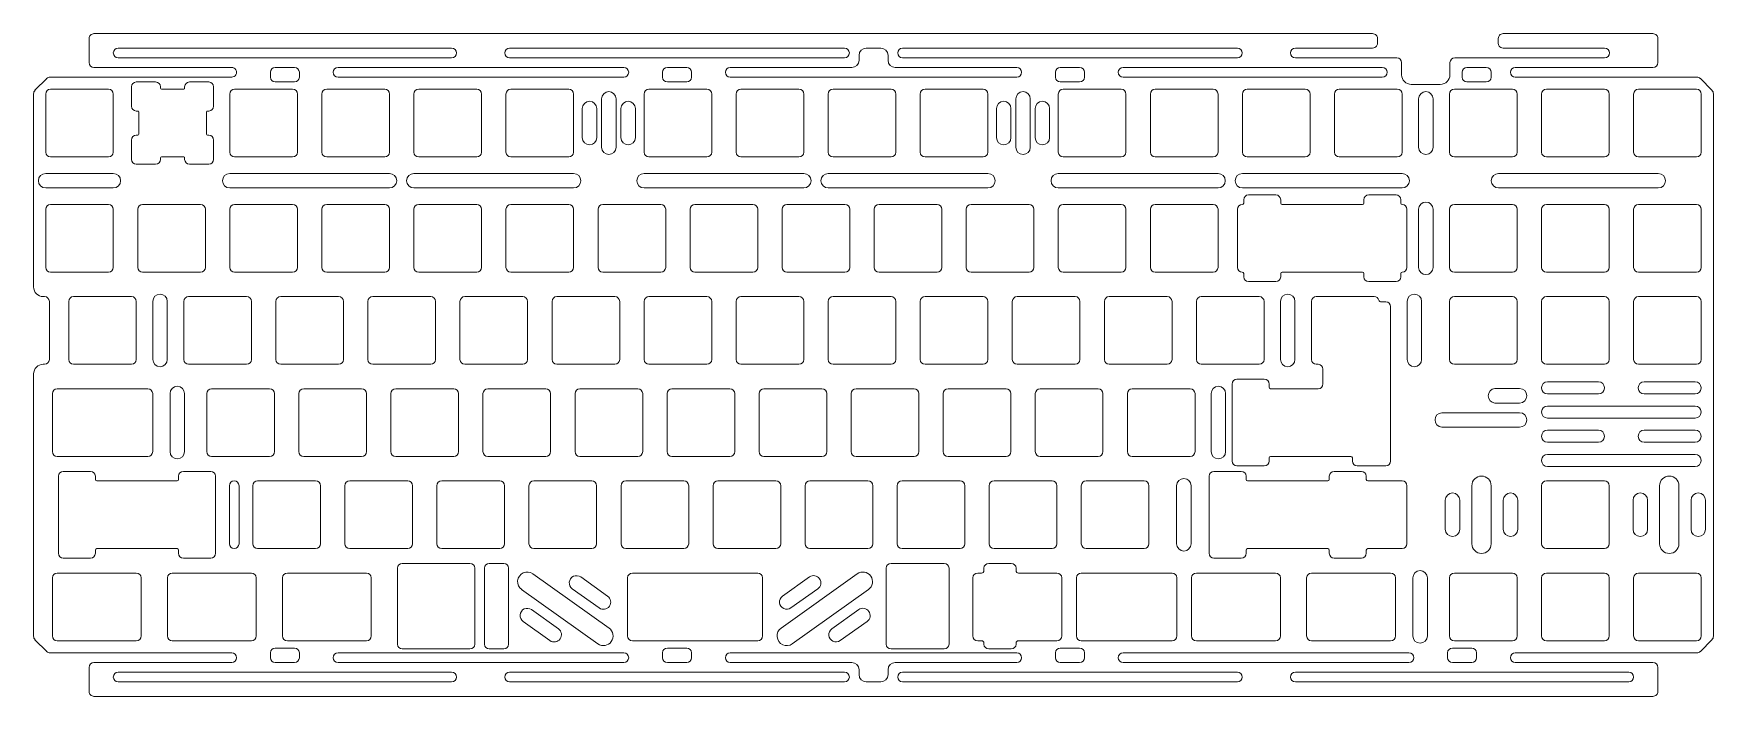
# Model space of a CAD drawing. Header units: millimetres. Extents: x -540 to -193, y -294 to -157.
import ezdxf

# ---------------------------------------------------------------- set-up
doc = ezdxf.new("R2010")
doc.units = ezdxf.units.MM

msp = doc.modelspace()

# ---------------------------------------------------------------- linework, layer by layer
at = {"color": 7, "linetype": 'Continuous', "lineweight": 15}
for p, q in [((-528.69, -158.09), (-528.69, -163.09)), ((-263.09, -157.09), (-527.69, -157.09)), ((-262.09, -158.09), (-262.09, -159.09)), ((-237.09, -159.09), (-237.09, -158.09)), ((-205.08, -157.09), (-236.09, -157.09)), ((-204.08, -158.09), (-204.08, -163.09)), ((-453.69, -160.09), (-522.69, -160.09)), ((-522.69, -162.09), (-453.69, -162.09)), ((-372.38, -160.09), (-441.69, -160.09)), ((-441.69, -162.09), (-372.38, -162.09)), ((-369.38, -161.6), (-369.38, -162.59)), ((-364.88, -160.1), (-367.88, -160.1)), ((-363.38, -162.59), (-363.38, -161.6)), ((-291.08, -160.09), (-360.38, -160.09)), ((-360.38, -162.09), (-291.08, -162.09)), ((-263.09, -160.09), (-279.08, -160.09)), ((-258.09, -162.09), (-279.08, -162.09)), ((-257.09, -163.09), (-257.09, -165.59)), ((-247.09, -165.59), (-247.09, -163.09)), ((-215.08, -162.09), (-246.09, -162.09)), ((-236.09, -160.09), (-215.08, -160.09)), ((-539.9, -168.8), (-537.48, -166.39)), ((-536.78, -166.09), (-499.19, -166.09)), ((-499.19, -164.09), (-527.69, -164.09)), ((-491.19, -165.09), (-491.19, -166.09)), ((-486.19, -164.09), (-490.19, -164.09)), ((-485.19, -166.09), (-485.19, -165.09)), ((-418.04, -164.09), (-477.19, -164.09)), ((-477.19, -166.09), (-418.04, -166.09)), ((-410.04, -165.09), (-410.04, -166.09)), ((-405.04, -164.09), (-409.04, -164.09)), ((-404.04, -166.09), (-404.04, -165.09)), ((-370.88, -164.09), (-396.04, -164.09)), ((-396.04, -166.09), (-336.73, -166.09)), ((-336.73, -164.09), (-361.88, -164.09)), ((-328.73, -165.09), (-328.73, -166.09)), ((-323.73, -164.09), (-327.73, -164.09)), ((-322.73, -166.09), (-322.73, -165.09)), ((-261.09, -164.09), (-314.73, -164.09)), ((-314.73, -166.09), (-261.09, -166.09)), ((-244.58, -165.09), (-244.58, -166.09)), ((-239.58, -164.09), (-243.58, -164.09)), ((-238.58, -166.09), (-238.58, -165.09)), ((-205.08, -164.09), (-233.58, -164.09)), ((-233.58, -166.09), (-195.99, -166.09)), ((-195.28, -166.39), (-192.87, -168.8)), ((-540.19, -169.51), (-540.19, -209.46)), ((-537.69, -169.59), (-537.69, -181.59)), ((-524.69, -168.59), (-536.69, -168.59)), ((-523.69, -181.59), (-523.69, -169.59)), ((-519.93, -168.09), (-519.93, -172.09)), ((-514.93, -167.09), (-518.93, -167.09)), ((-513.93, -168.39), (-513.93, -168.09)), ((-509.13, -168.59), (-513.73, -168.59)), ((-508.93, -168.09), (-508.93, -168.39)), ((-503.93, -167.09), (-507.93, -167.09)), ((-502.93, -172.09), (-502.93, -168.09)), ((-499.59, -169.59), (-499.59, -181.59)), ((-486.59, -168.59), (-498.59, -168.59)), ((-490.19, -167.09), (-486.19, -167.09)), ((-485.59, -181.59), (-485.59, -169.59)), ((-480.54, -169.59), (-480.54, -181.59)), ((-467.54, -168.59), (-479.54, -168.59)), ((-466.54, -181.59), (-466.54, -169.59)), ((-461.49, -169.59), (-461.49, -181.59)), ((-448.49, -168.59), (-460.49, -168.59)), ((-447.49, -181.59), (-447.49, -169.59)), ((-442.44, -169.59), (-442.44, -181.59)), ((-429.44, -168.59), (-441.44, -168.59)), ((-428.44, -181.59), (-428.44, -169.59)), ((-413.86, -169.59), (-413.86, -181.59)), ((-400.86, -168.59), (-412.86, -168.59)), ((-409.04, -167.09), (-405.04, -167.09)), ((-399.86, -181.59), (-399.86, -169.59)), ((-394.81, -169.59), (-394.81, -181.59)), ((-381.81, -168.59), (-393.81, -168.59)), ((-380.81, -181.59), (-380.81, -169.59)), ((-375.76, -169.59), (-375.76, -181.59)), ((-362.76, -168.59), (-374.76, -168.59)), ((-361.76, -181.59), (-361.76, -169.59)), ((-356.71, -169.59), (-356.71, -181.59)), ((-343.71, -168.59), (-355.71, -168.59)), ((-342.71, -181.59), (-342.71, -169.59)), ((-328.14, -169.59), (-328.14, -181.59)), ((-327.73, -167.09), (-323.73, -167.09)), ((-315.14, -168.59), (-327.14, -168.59)), ((-314.14, -181.59), (-314.14, -169.59)), ((-309.09, -169.59), (-309.09, -181.59)), ((-296.09, -168.59), (-308.09, -168.59)), ((-295.09, -181.59), (-295.09, -169.59)), ((-290.04, -169.59), (-290.04, -181.59)), ((-277.04, -168.59), (-289.04, -168.59)), ((-276.04, -181.59), (-276.04, -169.59)), ((-270.99, -169.59), (-270.99, -181.59)), ((-257.99, -168.59), (-269.99, -168.59)), ((-256.99, -181.59), (-256.99, -169.59)), ((-255.09, -167.59), (-249.09, -167.59)), ((-247.18, -169.59), (-247.18, -181.59)), ((-234.18, -168.59), (-246.18, -168.59)), ((-243.58, -167.09), (-239.58, -167.09)), ((-233.18, -181.59), (-233.18, -169.59)), ((-228.13, -169.59), (-228.13, -181.59)), ((-215.13, -168.59), (-227.13, -168.59)), ((-214.13, -181.59), (-214.13, -169.59)), ((-209.08, -169.59), (-209.08, -181.59)), ((-196.08, -168.59), (-208.08, -168.59)), ((-195.08, -181.59), (-195.08, -169.59)), ((-192.58, -169.51), (-192.58, -281.69)), ((-518.93, -173.09), (-518.63, -173.09)), ((-518.43, -173.29), (-518.43, -177.89)), ((-504.43, -177.89), (-504.43, -173.29)), ((-504.23, -173.09), (-503.93, -173.09)), ((-426.65, -172.59), (-426.65, -178.59)), ((-423.65, -178.59), (-423.65, -172.59)), ((-422.65, -170.59), (-422.65, -180.59)), ((-419.65, -180.59), (-419.65, -170.59)), ((-418.65, -172.59), (-418.65, -178.59)), ((-415.65, -178.59), (-415.65, -172.59)), ((-340.93, -172.59), (-340.93, -178.59)), ((-337.93, -178.59), (-337.93, -172.59)), ((-336.93, -170.59), (-336.93, -180.59)), ((-333.93, -180.59), (-333.93, -170.59)), ((-332.93, -172.59), (-332.93, -178.59)), ((-329.93, -178.59), (-329.93, -172.59)), ((-253.58, -170.59), (-253.58, -180.59)), ((-250.58, -180.59), (-250.58, -170.59)), ((-519.93, -179.09), (-519.93, -183.09)), ((-518.63, -178.09), (-518.93, -178.09)), ((-503.93, -178.09), (-504.23, -178.09)), ((-502.93, -183.09), (-502.93, -179.09)), ((-536.69, -182.59), (-524.69, -182.59)), ((-518.93, -184.09), (-514.93, -184.09)), ((-513.93, -183.09), (-513.93, -182.79)), ((-513.73, -182.59), (-509.13, -182.59)), ((-508.93, -182.79), (-508.93, -183.09)), ((-507.93, -184.09), (-503.93, -184.09)), ((-498.59, -182.59), (-486.59, -182.59)), ((-479.54, -182.59), (-467.54, -182.59)), ((-460.49, -182.59), (-448.49, -182.59)), ((-441.44, -182.59), (-429.44, -182.59)), ((-412.86, -182.59), (-400.86, -182.59)), ((-393.81, -182.59), (-381.81, -182.59)), ((-374.76, -182.59), (-362.76, -182.59)), ((-355.71, -182.59), (-343.71, -182.59)), ((-327.14, -182.59), (-315.14, -182.59)), ((-308.09, -182.59), (-296.09, -182.59)), ((-289.04, -182.59), (-277.04, -182.59)), ((-269.99, -182.59), (-257.99, -182.59)), ((-246.18, -182.59), (-234.18, -182.59)), ((-227.13, -182.59), (-215.13, -182.59)), ((-208.08, -182.59), (-196.08, -182.59)), ((-523.69, -186), (-537.69, -186)), ((-466.54, -186), (-499.59, -186)), ((-428.44, -186), (-461.49, -186)), ((-380.81, -186), (-413.86, -186)), ((-342.71, -186), (-375.76, -186)), ((-295.09, -186), (-328.14, -186)), ((-256.99, -186), (-290.04, -186)), ((-203.99, -186), (-237.04, -186)), ((-537.69, -189), (-523.69, -189)), ((-499.59, -189), (-466.54, -189)), ((-461.49, -189), (-428.44, -189)), ((-413.86, -189), (-380.81, -189)), ((-375.76, -189), (-342.71, -189)), ((-328.14, -189), (-295.09, -189)), ((-290.04, -189), (-256.99, -189)), ((-283.12, -190.44), (-288.78, -190.44)), ((-258.25, -190.44), (-263.9, -190.44)), ((-237.04, -189), (-203.99, -189)), ((-537.69, -193.41), (-537.69, -205.41)), ((-524.69, -192.41), (-536.69, -192.41)), ((-523.69, -205.41), (-523.69, -193.41)), ((-518.64, -193.41), (-518.64, -205.41)), ((-505.64, -192.41), (-517.64, -192.41)), ((-504.64, -205.41), (-504.64, -193.41)), ((-499.59, -193.41), (-499.59, -205.41)), ((-486.59, -192.41), (-498.59, -192.41)), ((-485.59, -205.41), (-485.59, -193.41)), ((-480.54, -193.41), (-480.54, -205.41)), ((-467.54, -192.41), (-479.54, -192.41)), ((-466.54, -205.41), (-466.54, -193.41)), ((-461.49, -193.41), (-461.49, -205.41)), ((-448.49, -192.41), (-460.49, -192.41)), ((-447.49, -205.41), (-447.49, -193.41)), ((-442.44, -193.41), (-442.44, -205.41)), ((-429.44, -192.41), (-441.44, -192.41)), ((-428.44, -205.41), (-428.44, -193.41)), ((-423.39, -193.41), (-423.39, -205.41)), ((-410.39, -192.41), (-422.39, -192.41)), ((-409.39, -205.41), (-409.39, -193.41)), ((-404.34, -193.41), (-404.34, -205.41)), ((-391.34, -192.41), (-403.34, -192.41)), ((-390.34, -205.41), (-390.34, -193.41)), ((-385.29, -193.41), (-385.29, -205.41)), ((-372.29, -192.41), (-384.29, -192.41)), ((-371.29, -205.41), (-371.29, -193.41)), ((-366.24, -193.41), (-366.24, -205.41)), ((-353.24, -192.41), (-365.24, -192.41)), ((-352.24, -205.41), (-352.24, -193.41)), ((-347.19, -193.41), (-347.19, -205.41)), ((-334.19, -192.41), (-346.19, -192.41)), ((-333.19, -205.41), (-333.19, -193.41)), ((-328.14, -193.41), (-328.14, -205.41)), ((-315.14, -192.41), (-327.14, -192.41)), ((-314.14, -205.41), (-314.14, -193.41)), ((-309.09, -193.41), (-309.09, -205.41)), ((-296.09, -192.41), (-308.09, -192.41)), ((-295.09, -205.41), (-295.09, -193.41)), ((-291.04, -193.41), (-291.04, -205.41)), ((-289.78, -191.44), (-289.78, -192.11)), ((-282.12, -192.11), (-282.12, -191.44)), ((-265.2, -192.41), (-281.82, -192.41)), ((-264.9, -191.44), (-264.9, -192.11)), ((-257.25, -192.11), (-257.25, -191.44)), ((-255.99, -205.41), (-255.99, -193.41)), ((-253.58, -193.41), (-253.58, -205.41)), ((-250.58, -205.41), (-250.58, -193.41)), ((-247.18, -193.41), (-247.18, -205.41)), ((-234.18, -192.41), (-246.18, -192.41)), ((-233.18, -205.41), (-233.18, -193.41)), ((-228.13, -193.41), (-228.13, -205.41)), ((-215.13, -192.41), (-227.13, -192.41)), ((-214.13, -205.41), (-214.13, -193.41)), ((-209.08, -193.41), (-209.08, -205.41)), ((-196.08, -192.41), (-208.08, -192.41)), ((-195.08, -205.41), (-195.08, -193.41)), ((-536.69, -206.41), (-524.69, -206.41)), ((-517.64, -206.41), (-505.64, -206.41)), ((-498.59, -206.41), (-486.59, -206.41)), ((-479.54, -206.41), (-467.54, -206.41)), ((-460.49, -206.41), (-448.49, -206.41)), ((-441.44, -206.41), (-429.44, -206.41)), ((-422.39, -206.41), (-410.39, -206.41)), ((-403.34, -206.41), (-391.34, -206.41)), ((-384.29, -206.41), (-372.29, -206.41)), ((-365.24, -206.41), (-353.24, -206.41)), ((-346.19, -206.41), (-334.19, -206.41)), ((-327.14, -206.41), (-315.14, -206.41)), ((-308.09, -206.41), (-296.09, -206.41)), ((-289.78, -206.71), (-289.78, -207.37)), ((-288.78, -208.37), (-283.12, -208.37)), ((-282.12, -207.37), (-282.12, -206.71)), ((-281.82, -206.41), (-265.2, -206.41)), ((-264.9, -206.71), (-264.9, -207.37)), ((-263.9, -208.37), (-258.25, -208.37)), ((-257.25, -207.37), (-257.25, -206.71)), ((-246.18, -206.41), (-234.18, -206.41)), ((-227.13, -206.41), (-215.13, -206.41)), ((-208.08, -206.41), (-196.08, -206.41)), ((-537.93, -211.46), (-538.19, -211.46)), ((-519.93, -211.46), (-531.93, -211.46)), ((-496.11, -211.46), (-508.11, -211.46)), ((-477.06, -211.46), (-489.06, -211.46)), ((-458.01, -211.46), (-470.01, -211.46)), ((-438.96, -211.46), (-450.96, -211.46)), ((-419.91, -211.46), (-431.91, -211.46)), ((-400.86, -211.46), (-412.86, -211.46)), ((-381.81, -211.46), (-393.81, -211.46)), ((-362.76, -211.46), (-374.76, -211.46)), ((-343.71, -211.46), (-355.71, -211.46)), ((-324.66, -211.46), (-336.66, -211.46)), ((-305.61, -211.46), (-317.61, -211.46)), ((-286.56, -211.46), (-298.56, -211.46)), ((-262.75, -211.46), (-274.75, -211.46)), ((-234.18, -211.46), (-246.18, -211.46)), ((-215.13, -211.46), (-227.13, -211.46)), ((-196.08, -211.46), (-208.08, -211.46)), ((-536.93, -224.46), (-536.93, -212.46)), ((-532.93, -212.46), (-532.93, -224.46)), ((-518.93, -224.46), (-518.93, -212.46)), ((-515.52, -212.46), (-515.52, -224.46)), ((-512.52, -224.46), (-512.52, -212.46)), ((-509.11, -212.46), (-509.11, -224.46)), ((-495.11, -224.46), (-495.11, -212.46)), ((-490.06, -212.46), (-490.06, -224.46)), ((-476.06, -224.46), (-476.06, -212.46)), ((-471.01, -212.46), (-471.01, -224.46)), ((-457.01, -224.46), (-457.01, -212.46)), ((-451.96, -212.46), (-451.96, -224.46)), ((-437.96, -224.46), (-437.96, -212.46)), ((-432.91, -212.46), (-432.91, -224.46)), ((-418.91, -224.46), (-418.91, -212.46)), ((-413.86, -212.46), (-413.86, -224.46)), ((-399.86, -224.46), (-399.86, -212.46)), ((-394.81, -212.46), (-394.81, -224.46)), ((-380.81, -224.46), (-380.81, -212.46)), ((-375.76, -212.46), (-375.76, -224.46)), ((-361.76, -224.46), (-361.76, -212.46)), ((-356.71, -212.46), (-356.71, -224.46)), ((-342.71, -224.46), (-342.71, -212.46)), ((-337.66, -212.46), (-337.66, -224.46)), ((-323.66, -224.46), (-323.66, -212.46)), ((-318.61, -212.46), (-318.61, -224.46)), ((-304.61, -224.46), (-304.61, -212.46)), ((-299.56, -212.46), (-299.56, -224.46)), ((-285.56, -224.46), (-285.56, -212.46)), ((-282.16, -212.46), (-282.16, -224.46)), ((-279.16, -224.46), (-279.16, -212.46)), ((-275.75, -212.46), (-275.75, -224.46)), ((-260.37, -212.54), (-261.31, -212.54)), ((-259.37, -245.47), (-259.37, -213.54)), ((-255.96, -212.46), (-255.96, -224.46)), ((-252.96, -224.46), (-252.96, -212.46)), ((-247.18, -212.46), (-247.18, -224.46)), ((-233.18, -224.46), (-233.18, -212.46)), ((-228.13, -212.46), (-228.13, -224.46)), ((-214.13, -224.46), (-214.13, -212.46)), ((-209.08, -212.46), (-209.08, -224.46)), ((-195.08, -224.46), (-195.08, -212.46)), ((-538.19, -225.46), (-537.93, -225.46)), ((-531.93, -225.46), (-519.93, -225.46)), ((-508.11, -225.46), (-496.11, -225.46)), ((-489.06, -225.46), (-477.06, -225.46)), ((-470.01, -225.46), (-458.01, -225.46)), ((-450.96, -225.46), (-438.96, -225.46)), ((-431.91, -225.46), (-419.91, -225.46)), ((-412.86, -225.46), (-400.86, -225.46)), ((-393.81, -225.46), (-381.81, -225.46)), ((-374.76, -225.46), (-362.76, -225.46)), ((-355.71, -225.46), (-343.71, -225.46)), ((-336.66, -225.46), (-324.66, -225.46)), ((-317.61, -225.46), (-305.61, -225.46)), ((-298.56, -225.46), (-286.56, -225.46)), ((-274.75, -225.46), (-274.37, -225.46)), ((-246.18, -225.46), (-234.18, -225.46)), ((-227.13, -225.46), (-215.13, -225.46)), ((-208.08, -225.46), (-196.08, -225.46)), ((-540.19, -227.46), (-540.19, -281.69)), ((-285.52, -228.54), (-291.17, -228.54)), ((-273.37, -226.46), (-273.37, -229.51)), ((-216.33, -229.08), (-226.93, -229.08)), ((-196.33, -229.08), (-206.93, -229.08)), ((-536.31, -231.51), (-536.31, -243.51)), ((-516.54, -230.51), (-535.31, -230.51)), ((-515.54, -243.51), (-515.54, -231.51)), ((-511.95, -231.51), (-511.95, -243.51)), ((-508.95, -243.51), (-508.95, -231.51)), ((-504.35, -231.51), (-504.35, -243.51)), ((-491.35, -230.51), (-503.35, -230.51)), ((-490.35, -243.51), (-490.35, -231.51)), ((-485.3, -231.51), (-485.3, -243.51)), ((-472.3, -230.51), (-484.3, -230.51)), ((-471.3, -243.51), (-471.3, -231.51)), ((-466.25, -231.51), (-466.25, -243.51)), ((-453.25, -230.51), (-465.25, -230.51)), ((-452.25, -243.51), (-452.25, -231.51)), ((-447.2, -231.51), (-447.2, -243.51)), ((-434.2, -230.51), (-446.2, -230.51)), ((-433.2, -243.51), (-433.2, -231.51)), ((-428.15, -231.51), (-428.15, -243.51)), ((-415.15, -230.51), (-427.15, -230.51)), ((-414.15, -243.51), (-414.15, -231.51)), ((-409.1, -231.51), (-409.1, -243.51)), ((-396.1, -230.51), (-408.1, -230.51)), ((-395.1, -243.51), (-395.1, -231.51)), ((-390.05, -231.51), (-390.05, -243.51)), ((-377.05, -230.51), (-389.05, -230.51)), ((-376.05, -243.51), (-376.05, -231.51)), ((-371, -231.51), (-371, -243.51)), ((-358, -230.51), (-370, -230.51)), ((-357, -243.51), (-357, -231.51)), ((-351.95, -231.51), (-351.95, -243.51)), ((-338.95, -230.51), (-350.95, -230.51)), ((-337.95, -243.51), (-337.95, -231.51)), ((-332.9, -231.51), (-332.9, -243.51)), ((-319.9, -230.51), (-331.9, -230.51)), ((-318.9, -243.51), (-318.9, -231.51)), ((-313.85, -231.51), (-313.85, -243.51)), ((-300.85, -230.51), (-312.85, -230.51)), ((-299.85, -243.51), (-299.85, -231.51)), ((-296.51, -231.51), (-296.51, -243.51)), ((-293.51, -243.51), (-293.51, -231.51)), ((-292.17, -229.54), (-292.17, -245.47)), ((-284.52, -230.21), (-284.52, -229.54)), ((-274.37, -230.51), (-284.22, -230.51)), ((-232.68, -230.46), (-237.78, -230.46)), ((-228.13, -230.28), (-228.13, -230.38)), ((-226.93, -231.58), (-216.33, -231.58)), ((-215.13, -230.38), (-215.13, -230.28)), ((-208.13, -230.28), (-208.13, -230.38)), ((-206.93, -231.58), (-196.33, -231.58)), ((-195.13, -230.38), (-195.13, -230.28)), ((-232.68, -235.46), (-248.78, -235.46)), ((-237.78, -233.46), (-232.68, -233.46)), ((-228.13, -235.28), (-228.13, -235.38)), ((-196.33, -234.08), (-226.93, -234.08)), ((-195.13, -235.38), (-195.13, -235.28)), ((-248.78, -238.46), (-232.68, -238.46)), ((-226.93, -236.58), (-196.33, -236.58)), ((-216.33, -239.08), (-226.93, -239.08)), ((-196.33, -239.08), (-206.93, -239.08)), ((-228.13, -240.28), (-228.13, -240.38)), ((-226.93, -241.58), (-216.33, -241.58)), ((-215.13, -240.38), (-215.13, -240.28)), ((-208.13, -240.28), (-208.13, -240.38)), ((-206.93, -241.58), (-196.33, -241.58)), ((-195.13, -240.38), (-195.13, -240.28)), ((-535.31, -244.51), (-516.54, -244.51)), ((-503.35, -244.51), (-491.35, -244.51)), ((-484.3, -244.51), (-472.3, -244.51)), ((-465.25, -244.51), (-453.25, -244.51)), ((-446.2, -244.51), (-434.2, -244.51)), ((-427.15, -244.51), (-415.15, -244.51)), ((-408.1, -244.51), (-396.1, -244.51)), ((-389.05, -244.51), (-377.05, -244.51)), ((-370, -244.51), (-358, -244.51)), ((-350.95, -244.51), (-338.95, -244.51)), ((-331.9, -244.51), (-319.9, -244.51)), ((-312.85, -244.51), (-300.85, -244.51)), ((-291.17, -246.47), (-285.51, -246.47)), ((-284.51, -245.47), (-284.51, -244.81)), ((-284.21, -244.51), (-267.59, -244.51)), ((-267.29, -244.81), (-267.29, -245.47)), ((-266.29, -246.47), (-260.37, -246.47)), ((-228.13, -245.28), (-228.13, -245.38)), ((-196.33, -244.08), (-226.93, -244.08)), ((-226.93, -246.58), (-196.33, -246.58)), ((-195.13, -245.38), (-195.13, -245.28)), ((-535.06, -248.59), (-535.06, -264.52)), ((-528.41, -247.59), (-534.06, -247.59)), ((-527.41, -249.26), (-527.41, -248.59)), ((-510.49, -249.56), (-527.11, -249.56)), ((-510.19, -248.59), (-510.19, -249.26)), ((-503.53, -247.59), (-509.19, -247.59)), ((-502.53, -264.52), (-502.53, -248.59)), ((-481.83, -249.56), (-493.83, -249.56)), ((-462.78, -249.56), (-474.78, -249.56)), ((-443.73, -249.56), (-455.73, -249.56)), ((-424.68, -249.56), (-436.68, -249.56)), ((-405.63, -249.56), (-417.63, -249.56)), ((-386.58, -249.56), (-398.58, -249.56)), ((-367.53, -249.56), (-379.53, -249.56)), ((-348.48, -249.56), (-360.48, -249.56)), ((-329.43, -249.56), (-341.43, -249.56)), ((-310.38, -249.56), (-322.38, -249.56)), ((-296.94, -248.59), (-296.94, -264.52)), ((-290.28, -247.59), (-295.94, -247.59)), ((-289.28, -249.26), (-289.28, -248.59)), ((-272.36, -249.56), (-288.98, -249.56)), ((-272.06, -248.59), (-272.06, -249.26)), ((-265.41, -247.59), (-271.06, -247.59)), ((-264.41, -249.26), (-264.41, -248.59)), ((-256.99, -249.56), (-264.11, -249.56)), ((-215.13, -249.56), (-227.13, -249.56)), ((-499.68, -250.56), (-499.68, -262.56)), ((-497.68, -262.56), (-497.68, -250.56)), ((-494.83, -250.56), (-494.83, -262.56)), ((-480.83, -262.56), (-480.83, -250.56)), ((-475.78, -250.56), (-475.78, -262.56)), ((-461.78, -262.56), (-461.78, -250.56)), ((-456.73, -250.56), (-456.73, -262.56)), ((-442.73, -262.56), (-442.73, -250.56)), ((-437.68, -250.56), (-437.68, -262.56)), ((-423.68, -262.56), (-423.68, -250.56)), ((-418.63, -250.56), (-418.63, -262.56)), ((-404.63, -262.56), (-404.63, -250.56)), ((-399.58, -250.56), (-399.58, -262.56)), ((-385.58, -262.56), (-385.58, -250.56)), ((-380.53, -250.56), (-380.53, -262.56)), ((-366.53, -262.56), (-366.53, -250.56)), ((-361.48, -250.56), (-361.48, -262.56)), ((-347.48, -262.56), (-347.48, -250.56)), ((-342.43, -250.56), (-342.43, -262.56)), ((-328.43, -262.56), (-328.43, -250.56)), ((-323.38, -250.56), (-323.38, -262.56)), ((-309.38, -262.56), (-309.38, -250.56)), ((-303.66, -250.56), (-303.66, -262.56)), ((-300.66, -262.56), (-300.66, -250.56)), ((-255.99, -262.56), (-255.99, -250.56)), ((-248.06, -253.56), (-248.06, -259.56)), ((-245.06, -259.56), (-245.06, -253.56)), ((-242.56, -250.56), (-242.56, -262.56)), ((-238.56, -262.56), (-238.56, -250.56)), ((-236.06, -253.56), (-236.06, -259.56)), ((-233.06, -259.56), (-233.06, -253.56)), ((-228.13, -250.56), (-228.13, -262.56)), ((-214.13, -262.56), (-214.13, -250.56)), ((-209.2, -253.56), (-209.2, -259.56)), ((-206.2, -259.56), (-206.2, -253.56)), ((-203.7, -250.56), (-203.7, -262.56)), ((-199.7, -262.56), (-199.7, -250.56)), ((-197.2, -253.56), (-197.2, -259.56)), ((-194.2, -259.56), (-194.2, -253.56)), ((-527.41, -264.52), (-527.41, -263.86)), ((-527.11, -263.56), (-510.49, -263.56)), ((-510.19, -263.86), (-510.19, -264.52)), ((-493.83, -263.56), (-481.83, -263.56)), ((-474.78, -263.56), (-462.78, -263.56)), ((-455.73, -263.56), (-443.73, -263.56)), ((-436.68, -263.56), (-424.68, -263.56)), ((-417.63, -263.56), (-405.63, -263.56)), ((-398.58, -263.56), (-386.58, -263.56)), ((-379.53, -263.56), (-367.53, -263.56)), ((-360.48, -263.56), (-348.48, -263.56)), ((-341.43, -263.56), (-329.43, -263.56)), ((-322.38, -263.56), (-310.38, -263.56)), ((-289.28, -264.52), (-289.28, -263.86)), ((-288.98, -263.56), (-272.36, -263.56)), ((-272.06, -263.86), (-272.06, -264.52)), ((-264.41, -264.52), (-264.41, -263.86)), ((-264.11, -263.56), (-256.99, -263.56)), ((-227.13, -263.56), (-215.13, -263.56)), ((-534.06, -265.52), (-528.41, -265.52)), ((-509.19, -265.52), (-503.53, -265.52)), ((-464.89, -267.61), (-464.89, -283.31)), ((-449.89, -266.61), (-463.89, -266.61)), ((-448.89, -283.31), (-448.89, -267.61)), ((-446.89, -267.61), (-446.89, -283.31)), ((-442.89, -266.61), (-445.89, -266.61)), ((-441.89, -283.31), (-441.89, -267.61)), ((-363.75, -267.61), (-363.75, -283.31)), ((-351.75, -266.61), (-362.75, -266.61)), ((-350.75, -283.31), (-350.75, -267.61)), ((-343.53, -267.61), (-343.53, -268.11)), ((-337.88, -266.61), (-342.53, -266.61)), ((-336.88, -268.11), (-336.88, -267.61)), ((-295.94, -265.52), (-290.28, -265.52)), ((-271.06, -265.52), (-265.41, -265.52)), ((-536.31, -269.61), (-536.31, -281.61)), ((-518.93, -268.61), (-535.31, -268.61)), ((-517.93, -281.61), (-517.93, -269.61)), ((-512.49, -269.61), (-512.49, -281.61)), ((-495.11, -268.61), (-511.49, -268.61)), ((-494.11, -281.61), (-494.11, -269.61)), ((-488.68, -269.61), (-488.68, -281.61)), ((-471.3, -268.61), (-487.68, -268.61)), ((-470.3, -281.61), (-470.3, -269.61)), ((-421.11, -279.98), (-436.87, -268.77)), ((-421.4, -273.38), (-426.97, -269.42)), ((-417.27, -269.61), (-417.27, -281.61)), ((-390.34, -268.61), (-416.27, -268.61)), ((-389.34, -281.61), (-389.34, -269.61)), ((-369.74, -268.77), (-385.5, -279.98)), ((-379.64, -269.42), (-385.21, -273.38)), ((-345.81, -269.61), (-345.81, -281.61)), ((-344.03, -268.61), (-344.81, -268.61)), ((-328.43, -268.61), (-336.38, -268.61)), ((-327.43, -281.61), (-327.43, -269.61)), ((-324.38, -269.61), (-324.38, -281.61)), ((-304.61, -268.61), (-323.38, -268.61)), ((-303.61, -281.61), (-303.61, -269.61)), ((-300.56, -269.61), (-300.56, -281.61)), ((-283.18, -268.61), (-299.56, -268.61)), ((-282.18, -281.61), (-282.18, -269.61)), ((-276.75, -269.61), (-276.75, -281.61)), ((-259.37, -268.61), (-275.75, -268.61)), ((-258.37, -281.61), (-258.37, -269.61)), ((-254.77, -269.61), (-254.77, -281.61)), ((-251.77, -281.61), (-251.77, -269.61)), ((-247.18, -269.61), (-247.18, -281.61)), ((-234.18, -268.61), (-246.18, -268.61)), ((-233.18, -281.61), (-233.18, -269.61)), ((-228.13, -269.61), (-228.13, -281.61)), ((-215.13, -268.61), (-227.13, -268.61)), ((-214.13, -281.61), (-214.13, -269.61)), ((-209.08, -269.61), (-209.08, -281.61)), ((-196.08, -268.61), (-208.08, -268.61)), ((-195.08, -281.61), (-195.08, -269.61)), ((-439.19, -272.03), (-423.43, -283.24)), ((-428.71, -271.87), (-423.14, -275.83)), ((-383.47, -275.83), (-377.9, -271.87)), ((-383.18, -283.24), (-367.42, -272.03)), ((-431.59, -280.14), (-437.16, -276.18)), ((-369.45, -276.18), (-375.02, -280.14)), ((-438.9, -278.63), (-433.33, -282.59)), ((-373.28, -282.59), (-367.71, -278.63)), ((-537.48, -284.81), (-539.9, -282.4)), ((-535.31, -282.61), (-518.93, -282.61)), ((-511.49, -282.61), (-495.11, -282.61)), ((-486.19, -284.11), (-490.19, -284.11)), ((-487.68, -282.61), (-471.3, -282.61)), ((-463.89, -284.31), (-449.89, -284.31)), ((-445.89, -284.31), (-442.89, -284.31)), ((-416.27, -282.61), (-390.34, -282.61)), ((-405.04, -284.11), (-409.04, -284.11)), ((-362.75, -284.31), (-351.75, -284.31)), ((-344.81, -282.61), (-344.03, -282.61)), ((-343.53, -283.11), (-343.53, -283.31)), ((-342.53, -284.31), (-337.88, -284.31)), ((-336.88, -283.31), (-336.88, -283.11)), ((-336.38, -282.61), (-328.43, -282.61)), ((-323.73, -284.11), (-327.73, -284.11)), ((-323.38, -282.61), (-304.61, -282.61)), ((-299.56, -282.61), (-283.18, -282.61)), ((-275.75, -282.61), (-259.37, -282.61)), ((-242.58, -284.11), (-246.58, -284.11)), ((-246.18, -282.61), (-234.18, -282.61)), ((-227.13, -282.61), (-215.13, -282.61)), ((-208.08, -282.61), (-196.08, -282.61)), ((-192.87, -282.4), (-195.28, -284.81)), ((-499.19, -285.11), (-536.78, -285.11)), ((-528.69, -293.11), (-528.69, -288.11)), ((-499.19, -287.11), (-527.69, -287.11)), ((-491.19, -285.11), (-491.19, -286.11)), ((-490.19, -287.11), (-486.19, -287.11)), ((-485.19, -286.11), (-485.19, -285.11)), ((-418.04, -285.11), (-477.19, -285.11)), ((-477.19, -287.11), (-418.04, -287.11)), ((-410.04, -285.11), (-410.04, -286.11)), ((-409.04, -287.11), (-405.04, -287.11)), ((-404.04, -286.11), (-404.04, -285.11)), ((-336.73, -285.11), (-396.04, -285.11)), ((-396.04, -287.11), (-370.88, -287.11)), ((-361.88, -287.11), (-336.73, -287.11)), ((-328.73, -285.11), (-328.73, -286.11)), ((-327.73, -287.11), (-323.73, -287.11)), ((-322.73, -286.11), (-322.73, -285.11)), ((-255.58, -285.11), (-314.73, -285.11)), ((-314.73, -287.11), (-255.58, -287.11)), ((-247.58, -285.11), (-247.58, -286.11)), ((-246.58, -287.11), (-242.58, -287.11)), ((-241.58, -286.11), (-241.58, -285.11)), ((-233.58, -285.11), (-195.99, -285.11)), ((-205.08, -287.11), (-233.58, -287.11)), ((-204.08, -293.11), (-204.08, -288.11)), ((-453.69, -289.11), (-522.69, -289.11)), ((-522.69, -291.11), (-453.69, -291.11)), ((-372.38, -289.11), (-441.69, -289.11)), ((-441.69, -291.11), (-372.38, -291.11)), ((-369.38, -288.61), (-369.38, -289.6)), ((-367.88, -291.1), (-364.88, -291.1)), ((-363.38, -289.6), (-363.38, -288.61)), ((-291.08, -289.11), (-360.38, -289.11)), ((-360.38, -291.11), (-291.08, -291.11)), ((-210.08, -289.11), (-279.08, -289.11)), ((-279.08, -291.11), (-210.08, -291.11)), ((-205.08, -294.11), (-527.69, -294.11))]:
    msp.add_line(p, q, dxfattribs=at)
for centre, radius, start, end in [((-527.69, -158.09), 1, 90, 137.2915), ((-263.09, -158.09), 1, 42.7085, 90), ((-263.09, -159.09), 1, 270, 325.1651), ((-236.09, -159.09), 1, 214.8349, 270), ((-236.09, -158.09), 1, 90, 137.2915), ((-205.08, -158.09), 1, 42.7085, 90), ((-527.69, -163.09), 1, 180, 270), ((-522.69, -161.09), 1, 90, 270), ((-453.69, -161.09), 1, 270, 90), ((-441.69, -161.09), 1, 90, 270), ((-372.38, -161.09), 1, 270, 90), ((-370.88, -162.59), 1.5, 270, 360), ((-367.88, -161.6), 1.5, 90, 180), ((-364.88, -161.6), 1.5, 0, 90), ((-361.88, -162.59), 1.5, 180, 270), ((-360.38, -161.09), 1, 90, 270), ((-291.08, -161.09), 1, 270, 90), ((-279.08, -161.09), 1, 90, 270), ((-258.09, -163.09), 1, 0, 90), ((-246.09, -163.09), 1, 90, 180), ((-215.08, -161.09), 1, 270, 90), ((-205.08, -163.09), 1, 270, 0), ((-536.78, -167.09), 1, 90, 135), ((-499.19, -165.09), 1, 269.9998, 90), ((-490.19, -165.09), 1, 90, 180), ((-490.19, -166.09), 1, 180, 270), ((-486.19, -165.09), 1, 0, 90), ((-486.19, -166.09), 1, 270, 0), ((-477.19, -165.09), 1, 90, 270), ((-418.04, -165.09), 1, 270, 90), ((-409.04, -165.09), 1, 90, 180), ((-409.04, -166.09), 1, 180, 270), ((-405.04, -165.09), 1, 360, 90), ((-405.04, -166.09), 1, 270, 0), ((-396.04, -165.09), 1, 90, 270), ((-336.73, -165.09), 1, 270, 90), ((-327.73, -165.09), 1, 90, 180), ((-327.73, -166.09), 1, 180, 270), ((-323.73, -165.09), 1, 0, 90), ((-323.73, -166.09), 1, 270, 360), ((-314.73, -165.09), 1, 90, 270), ((-261.09, -165.09), 1, 270, 90), ((-255.09, -165.59), 2, 180, 270), ((-249.09, -165.59), 2, 270, 0), ((-243.58, -165.09), 1, 90, 180), ((-243.58, -166.09), 1, 180, 270), ((-239.58, -165.09), 1, 0, 90), ((-239.58, -166.09), 1, 270, 360), ((-233.58, -165.09), 1, 90, 270), ((-195.99, -167.09), 1, 45, 90), ((-539.19, -169.51), 1, 135, 180), ((-536.69, -169.59), 1, 90, 180), ((-524.69, -169.59), 1, 0, 90), ((-518.93, -168.09), 1, 90, 180), ((-514.93, -168.09), 1, 0, 90), ((-513.73, -168.39), 0.2, 180, 270), ((-509.13, -168.39), 0.2, 270, 0), ((-507.93, -168.09), 1, 90, 180), ((-503.93, -168.09), 1, 0, 90), ((-498.59, -169.59), 1, 90, 180), ((-486.59, -169.59), 1, 0, 90), ((-479.54, -169.59), 1, 90, 180), ((-467.54, -169.59), 1, 0, 90), ((-460.49, -169.59), 1, 90, 180), ((-448.49, -169.59), 1, 0, 90), ((-441.44, -169.59), 1, 90, 180), ((-429.44, -169.59), 1, 0, 90), ((-421.15, -170.59), 1.5, 0, 180), ((-412.86, -169.59), 1, 90, 180), ((-400.86, -169.59), 1, 0, 90), ((-393.81, -169.59), 1, 90, 180), ((-381.81, -169.59), 1, 0, 90), ((-374.76, -169.59), 1, 90, 180), ((-362.76, -169.59), 1, 0, 90), ((-355.71, -169.59), 1, 90, 180), ((-343.71, -169.59), 1, 0, 90), ((-335.43, -170.59), 1.5, 0, 180), ((-327.14, -169.59), 1, 90, 180), ((-315.14, -169.59), 1, 0, 90), ((-308.09, -169.59), 1, 90, 180), ((-296.09, -169.59), 1, 0, 90), ((-289.04, -169.59), 1, 90, 180), ((-277.04, -169.59), 1, 0, 90), ((-269.99, -169.59), 1, 90, 180), ((-257.99, -169.59), 1, 0, 90), ((-252.08, -170.59), 1.5, 0, 180), ((-246.18, -169.59), 1, 90, 180), ((-234.18, -169.59), 1, 0, 90), ((-227.13, -169.59), 1, 90, 180), ((-215.13, -169.59), 1, 0, 90), ((-208.08, -169.59), 1, 90, 180), ((-196.08, -169.59), 1, 0, 90), ((-193.58, -169.51), 1, 0, 45), ((-518.93, -172.09), 1, 180, 270), ((-518.63, -173.29), 0.2, 0, 90), ((-504.23, -173.29), 0.2, 90, 180), ((-503.93, -172.09), 1, 270, 360), ((-425.15, -172.59), 1.5, 0, 180), ((-417.15, -172.59), 1.5, 0, 180), ((-339.43, -172.59), 1.5, 0, 180), ((-331.43, -172.59), 1.5, 0, 180), ((-518.93, -179.09), 1, 90, 180), ((-518.63, -177.89), 0.2, 270, 360), ((-504.23, -177.89), 0.2, 180, 270), ((-503.93, -179.09), 1, 0, 90), ((-425.15, -178.59), 1.5, 180, 0), ((-421.15, -180.59), 1.5, 180, 0), ((-417.15, -178.59), 1.5, 180, 0), ((-339.43, -178.59), 1.5, 180, 0), ((-335.43, -180.59), 1.5, 180, 0), ((-331.43, -178.59), 1.5, 180, 0), ((-252.08, -180.59), 1.5, 180, 0), ((-536.69, -181.59), 1, 180, 270), ((-524.69, -181.59), 1, 270, 360), ((-518.93, -183.09), 1, 180, 270), ((-514.93, -183.09), 1, 270, 360), ((-513.73, -182.79), 0.2, 90, 180), ((-509.13, -182.79), 0.2, 360, 90), ((-507.93, -183.09), 1, 180, 270), ((-503.93, -183.09), 1, 270, 360), ((-498.59, -181.59), 1, 180, 270), ((-486.59, -181.59), 1, 270, 360), ((-479.54, -181.59), 1, 180, 270), ((-467.54, -181.59), 1, 270, 360), ((-460.49, -181.59), 1, 180, 270), ((-448.49, -181.59), 1, 270, 360), ((-441.44, -181.59), 1, 180, 270), ((-429.44, -181.59), 1, 270, 360), ((-412.86, -181.59), 1, 180, 270), ((-400.86, -181.59), 1, 270, 360), ((-393.81, -181.59), 1, 180, 270), ((-381.81, -181.59), 1, 270, 360), ((-374.76, -181.59), 1, 180, 270), ((-362.76, -181.59), 1, 270, 360), ((-355.71, -181.59), 1, 180, 270), ((-343.71, -181.59), 1, 270, 0), ((-327.14, -181.59), 1, 180, 270), ((-315.14, -181.59), 1, 270, 360), ((-308.09, -181.59), 1, 180, 270), ((-296.09, -181.59), 1, 270, 360), ((-289.04, -181.59), 1, 180, 270), ((-277.04, -181.59), 1, 270, 360), ((-269.99, -181.59), 1, 180, 270), ((-257.99, -181.59), 1, 270, 360), ((-246.18, -181.59), 1, 180, 270), ((-234.18, -181.59), 1, 270, 360), ((-227.13, -181.59), 1, 180, 270), ((-215.13, -181.59), 1, 270, 360), ((-208.08, -181.59), 1, 180, 270), ((-196.08, -181.59), 1, 270, 0), ((-537.69, -187.5), 1.5, 90, 270), ((-523.69, -187.5), 1.5, 270, 90), ((-499.59, -187.5), 1.5, 90, 270), ((-466.54, -187.5), 1.5, 270, 90), ((-461.49, -187.5), 1.5, 90, 270), ((-428.44, -187.5), 1.5, 270, 90), ((-413.86, -187.5), 1.5, 90, 270), ((-380.81, -187.5), 1.5, 270, 90), ((-375.76, -187.5), 1.5, 90, 270), ((-342.71, -187.5), 1.5, 270, 90), ((-328.14, -187.5), 1.5, 90, 270), ((-295.09, -187.5), 1.5, 270, 90), ((-290.04, -187.5), 1.5, 90, 270), ((-256.99, -187.5), 1.5, 270, 90), ((-237.04, -187.5), 1.5, 90, 270), ((-203.99, -187.5), 1.5, 270, 90), ((-288.78, -191.44), 1, 90, 180), ((-283.12, -191.44), 1, 360, 90), ((-263.9, -191.44), 1, 90, 180), ((-258.25, -191.44), 1, 360, 90), ((-536.69, -193.41), 1, 90, 180), ((-524.69, -193.41), 1, 0, 90), ((-517.64, -193.41), 1, 90, 180), ((-505.64, -193.41), 1, 0, 90), ((-498.59, -193.41), 1, 90, 180), ((-486.59, -193.41), 1, 0, 90), ((-479.54, -193.41), 1, 90, 180), ((-467.54, -193.41), 1, 0, 90), ((-460.49, -193.41), 1, 90, 180), ((-448.49, -193.41), 1, 0, 90), ((-441.44, -193.41), 1, 90, 180), ((-429.44, -193.41), 1, 0, 90), ((-422.39, -193.41), 1, 90, 180), ((-410.39, -193.41), 1, 0, 90), ((-403.34, -193.41), 1, 90, 180), ((-391.34, -193.41), 1, 0, 90), ((-384.29, -193.41), 1, 90, 180), ((-372.29, -193.41), 1, 0, 90), ((-365.24, -193.41), 1, 90, 180), ((-353.24, -193.41), 1, 0, 90), ((-346.19, -193.41), 1, 90, 180), ((-334.19, -193.41), 1, 0, 90), ((-327.14, -193.41), 1, 90, 180), ((-315.14, -193.41), 1, 0, 90), ((-308.09, -193.41), 1, 90, 180), ((-296.09, -193.41), 1, 0, 90), ((-290.04, -193.41), 1, 91.8194, 180), ((-290.08, -192.11), 0.3, 271.8194, 0), ((-281.82, -192.11), 0.3, 180, 270), ((-265.2, -192.11), 0.3, 270, 360), ((-256.95, -192.11), 0.3, 180, 268.1806), ((-256.99, -193.41), 1, 360, 88.1806), ((-252.08, -193.41), 1.5, 0, 180), ((-246.18, -193.41), 1, 90, 180), ((-234.18, -193.41), 1, 0, 90), ((-227.13, -193.41), 1, 90, 180), ((-215.13, -193.41), 1, 0, 90), ((-208.08, -193.41), 1, 90, 180), ((-196.08, -193.41), 1, 0, 90), ((-536.69, -205.41), 1, 180, 270), ((-524.69, -205.41), 1, 270, 360), ((-517.64, -205.41), 1, 180, 270), ((-505.64, -205.41), 1, 270, 360), ((-498.59, -205.41), 1, 180, 270), ((-486.59, -205.41), 1, 270, 360), ((-479.54, -205.41), 1, 180, 270), ((-467.54, -205.41), 1, 270, 360), ((-460.49, -205.41), 1, 180, 270), ((-448.49, -205.41), 1, 270, 360), ((-441.44, -205.41), 1, 180, 270), ((-429.44, -205.41), 1, 270, 360), ((-422.39, -205.41), 1, 180, 270), ((-410.39, -205.41), 1, 270, 360), ((-403.34, -205.41), 1, 180, 270), ((-391.34, -205.41), 1, 270, 360), ((-384.29, -205.41), 1, 180, 270), ((-372.29, -205.41), 1, 270, 360), ((-365.24, -205.41), 1, 180, 270), ((-353.24, -205.41), 1, 270, 360), ((-346.19, -205.41), 1, 180, 270), ((-334.19, -205.41), 1, 270, 360), ((-327.14, -205.41), 1, 180, 270), ((-315.14, -205.41), 1, 270, 360), ((-308.09, -205.41), 1, 180, 270), ((-296.09, -205.41), 1, 270, 360), ((-290.04, -205.41), 1, 180, 268.1806), ((-290.08, -206.71), 0.3, 360, 88.1806), ((-288.78, -207.37), 1, 180, 270), ((-283.12, -207.37), 1, 270, 0), ((-281.82, -206.71), 0.3, 90, 180), ((-265.2, -206.71), 0.3, 0, 90), ((-263.9, -207.37), 1, 180, 270), ((-258.25, -207.37), 1, 270, 0), ((-256.95, -206.71), 0.3, 91.8194, 180), ((-256.99, -205.41), 1, 271.8194, 360), ((-252.08, -205.41), 1.5, 180, 0), ((-246.18, -205.41), 1, 180, 270), ((-234.18, -205.41), 1, 270, 360), ((-227.13, -205.41), 1, 180, 270), ((-215.13, -205.41), 1, 270, 360), ((-208.08, -205.41), 1, 180, 270), ((-196.08, -205.41), 1, 270, 0), ((-538.19, -209.46), 2, 180, 270), ((-537.93, -212.46), 1, 0, 90), ((-531.93, -212.46), 1, 90, 180), ((-519.93, -212.46), 1, 360, 90), ((-514.02, -212.46), 1.5, 360, 180), ((-508.11, -212.46), 1, 90, 180), ((-496.11, -212.46), 1, 0, 90), ((-489.06, -212.46), 1, 90, 180), ((-477.06, -212.46), 1, 0, 90), ((-470.01, -212.46), 1, 90, 180), ((-458.01, -212.46), 1, 0, 90), ((-450.96, -212.46), 1, 90, 180), ((-438.96, -212.46), 1, 0, 90), ((-431.91, -212.46), 1, 90, 180), ((-419.91, -212.46), 1, 360, 90), ((-412.86, -212.46), 1, 90, 180), ((-400.86, -212.46), 1, 0, 90), ((-393.81, -212.46), 1, 90, 180), ((-381.81, -212.46), 1, 0, 90), ((-374.76, -212.46), 1, 90, 180), ((-362.76, -212.46), 1, 0, 90), ((-355.71, -212.46), 1, 90, 180), ((-343.71, -212.46), 1, 0, 90), ((-336.66, -212.46), 1, 90, 180), ((-324.66, -212.46), 1, 0, 90), ((-317.61, -212.46), 1, 90, 180), ((-305.61, -212.46), 1, 0, 90), ((-298.56, -212.46), 1, 90, 180), ((-286.56, -212.46), 1, 0, 90), ((-280.66, -212.46), 1.5, 0, 180), ((-274.75, -212.46), 1, 90, 180), ((-262.75, -212.46), 1, 16.0656, 90), ((-254.46, -212.46), 1.5, 0, 180), ((-246.18, -212.46), 1, 90, 180), ((-234.18, -212.46), 1, 0, 90), ((-227.13, -212.46), 1, 90, 180), ((-215.13, -212.46), 1, 0, 90), ((-208.08, -212.46), 1, 90, 180), ((-196.08, -212.46), 1, 0, 90), ((-261.31, -212.04), 0.5, 196.0656, 270), ((-260.37, -213.54), 1, 0, 90), ((-538.19, -227.46), 2, 90, 180), ((-537.93, -224.46), 1, 270, 360), ((-531.93, -224.46), 1, 180, 270), ((-519.93, -224.46), 1, 270, 0), ((-514.02, -224.46), 1.5, 180, 360), ((-508.11, -224.46), 1, 180, 270), ((-496.11, -224.46), 1, 270, 360), ((-489.06, -224.46), 1, 180, 270), ((-477.06, -224.46), 1, 270, 360), ((-470.01, -224.46), 1, 180, 270), ((-458.01, -224.46), 1, 270, 360), ((-450.96, -224.46), 1, 180, 270), ((-438.96, -224.46), 1, 270, 360), ((-431.91, -224.46), 1, 180, 270), ((-419.91, -224.46), 1, 270, 360), ((-412.86, -224.46), 1, 180, 270), ((-400.86, -224.46), 1, 270, 360), ((-393.81, -224.46), 1, 180, 270), ((-381.81, -224.46), 1, 270, 360), ((-374.76, -224.46), 1, 180, 270), ((-362.76, -224.46), 1, 270, 360), ((-355.71, -224.46), 1, 180, 270), ((-343.71, -224.46), 1, 270, 360), ((-336.66, -224.46), 1, 180, 270), ((-324.66, -224.46), 1, 270, 360), ((-317.61, -224.46), 1, 180, 270), ((-305.61, -224.46), 1, 270, 360), ((-298.56, -224.46), 1, 180, 270), ((-286.56, -224.46), 1, 270, 360), ((-280.66, -224.46), 1.5, 180, 0), ((-274.75, -224.46), 1, 180, 270), ((-274.37, -226.46), 1, 0, 90), ((-254.46, -224.46), 1.5, 180, 0), ((-246.18, -224.46), 1, 180, 270), ((-234.18, -224.46), 1, 270, 360), ((-227.13, -224.46), 1, 180, 270), ((-215.13, -224.46), 1, 270, 360), ((-208.08, -224.46), 1, 180, 270), ((-196.08, -224.46), 1, 270, 360), ((-291.17, -229.54), 1, 90, 180), ((-285.52, -229.54), 1, 0, 90), ((-226.93, -230.28), 1.2, 90, 180), ((-216.33, -230.28), 1.2, 0, 90), ((-206.93, -230.28), 1.2, 90, 180), ((-196.33, -230.28), 1.2, 0, 90), ((-535.31, -231.51), 1, 90, 180), ((-516.54, -231.51), 1, 0, 90), ((-510.45, -231.51), 1.5, 0, 180), ((-503.35, -231.51), 1, 90, 180), ((-491.35, -231.51), 1, 360, 90), ((-484.3, -231.51), 1, 90, 180), ((-472.3, -231.51), 1, 360, 90), ((-465.25, -231.51), 1, 90, 180), ((-453.25, -231.51), 1, 0, 90), ((-446.2, -231.51), 1, 90, 180), ((-434.2, -231.51), 1, 0, 90), ((-427.15, -231.51), 1, 90, 180), ((-415.15, -231.51), 1, 0, 90), ((-408.1, -231.51), 1, 90, 180), ((-396.1, -231.51), 1, 360, 90), ((-389.05, -231.51), 1, 90, 180), ((-377.05, -231.51), 1, 0, 90), ((-370, -231.51), 1, 90, 180), ((-358, -231.51), 1, 360, 90), ((-350.95, -231.51), 1, 90, 180), ((-338.95, -231.51), 1, 360, 90), ((-331.9, -231.51), 1, 90, 180), ((-319.9, -231.51), 1, 360, 90), ((-312.85, -231.51), 1, 90, 180), ((-300.85, -231.51), 1, 360, 90), ((-295.01, -231.51), 1.5, 0, 180), ((-284.22, -230.21), 0.3, 180, 270), ((-274.37, -229.51), 1, 270, 0), ((-237.68, -231.96), 1.5, 93.8141, 266.1859), ((-232.68, -231.96), 1.5, 270, 90), ((-226.93, -230.38), 1.2, 180, 270), ((-216.33, -230.38), 1.2, 270, 0), ((-206.93, -230.38), 1.2, 180, 270), ((-196.33, -230.38), 1.2, 270, 0), ((-248.68, -236.96), 1.5, 93.8141, 266.1859), ((-232.68, -236.96), 1.5, 270, 90), ((-226.93, -235.28), 1.2, 90, 180), ((-226.93, -235.38), 1.2, 180, 270), ((-196.33, -235.28), 1.2, 360, 90), ((-196.33, -235.38), 1.2, 270, 0), ((-226.93, -240.28), 1.2, 90, 180), ((-216.33, -240.28), 1.2, 0, 90), ((-206.93, -240.28), 1.2, 90, 180), ((-196.33, -240.28), 1.2, 360, 90), ((-226.93, -240.38), 1.2, 180, 270), ((-216.33, -240.38), 1.2, 270, 0), ((-206.93, -240.38), 1.2, 180, 270), ((-196.33, -240.38), 1.2, 270, 0), ((-535.31, -243.51), 1, 180, 270), ((-516.54, -243.51), 1, 270, 360), ((-510.45, -243.51), 1.5, 180, 0), ((-503.35, -243.51), 1, 180, 270), ((-491.35, -243.51), 1, 270, 0), ((-484.3, -243.51), 1, 180, 270), ((-472.3, -243.51), 1, 270, 0), ((-465.25, -243.51), 1, 180, 270), ((-453.25, -243.51), 1, 270, 0), ((-446.2, -243.51), 1, 180, 270), ((-434.2, -243.51), 1, 270, 0), ((-427.15, -243.51), 1, 180, 270), ((-415.15, -243.51), 1, 270, 0), ((-408.1, -243.51), 1, 180, 270), ((-396.1, -243.51), 1, 270, 0), ((-389.05, -243.51), 1, 180, 270), ((-377.05, -243.51), 1, 270, 0), ((-370, -243.51), 1, 180, 270), ((-358, -243.51), 1, 270, 0), ((-350.95, -243.51), 1, 180, 270), ((-338.95, -243.51), 1, 270, 0), ((-331.9, -243.51), 1, 180, 270), ((-319.9, -243.51), 1, 270, 0), ((-312.85, -243.51), 1, 180, 270), ((-300.85, -243.51), 1, 270, 0), ((-295.01, -243.51), 1.5, 180, 0), ((-291.17, -245.47), 1, 180, 270), ((-285.51, -245.47), 1, 270, 360), ((-284.21, -244.81), 0.3, 90, 180), ((-267.59, -244.81), 0.3, 0, 90), ((-266.29, -245.47), 1, 180, 270), ((-260.37, -245.47), 1, 270, 0), ((-226.93, -245.28), 1.2, 90, 180), ((-226.93, -245.38), 1.2, 180, 270), ((-196.33, -245.28), 1.2, 360, 90), ((-196.33, -245.38), 1.2, 270, 0), ((-534.06, -248.59), 1, 90, 180), ((-528.41, -248.59), 1, 0, 90), ((-527.11, -249.26), 0.3, 180, 270), ((-510.49, -249.26), 0.3, 270, 0), ((-509.19, -248.59), 1, 90, 180), ((-503.53, -248.59), 1, 360, 90), ((-498.68, -250.56), 1, 0, 180), ((-493.83, -250.56), 1, 90, 180), ((-481.83, -250.56), 1, 0, 90), ((-474.78, -250.56), 1, 90, 180), ((-462.78, -250.56), 1, 0, 90), ((-455.73, -250.56), 1, 90, 180), ((-443.73, -250.56), 1, 0, 90), ((-436.68, -250.56), 1, 90, 180), ((-424.68, -250.56), 1, 0, 90), ((-417.63, -250.56), 1, 90, 180), ((-405.63, -250.56), 1, 0, 90), ((-398.58, -250.56), 1, 90, 180), ((-386.58, -250.56), 1, 0, 90), ((-379.53, -250.56), 1, 90, 180), ((-367.53, -250.56), 1, 0, 90), ((-360.48, -250.56), 1, 90, 180), ((-348.48, -250.56), 1, 0, 90), ((-341.43, -250.56), 1, 90, 180), ((-329.43, -250.56), 1, 0, 90), ((-322.38, -250.56), 1, 90, 180), ((-310.38, -250.56), 1, 0, 90), ((-302.16, -250.56), 1.5, 0, 180), ((-295.94, -248.59), 1, 90, 180), ((-290.28, -248.59), 1, 0, 90), ((-288.98, -249.26), 0.3, 180, 270), ((-272.36, -249.26), 0.3, 270, 360), ((-271.06, -248.59), 1, 90, 180), ((-265.41, -248.59), 1, 0, 90), ((-264.11, -249.26), 0.3, 180, 270), ((-256.99, -250.56), 1, 0, 90), ((-240.56, -250.56), 2, 0, 180), ((-227.13, -250.56), 1, 90, 180), ((-215.13, -250.56), 1, 0, 90), ((-201.7, -250.56), 2, 0, 180), ((-246.56, -253.56), 1.5, 0, 180), ((-234.56, -253.56), 1.5, 0, 180), ((-207.7, -253.56), 1.5, 0, 180), ((-195.7, -253.56), 1.5, 0, 180), ((-246.56, -259.56), 1.5, 180, 0), ((-234.56, -259.56), 1.5, 180, 0), ((-207.7, -259.56), 1.5, 180, 0), ((-195.7, -259.56), 1.5, 180, 0), ((-527.11, -263.86), 0.3, 90, 180), ((-510.49, -263.86), 0.3, 0, 90), ((-498.68, -262.56), 1, 180, 0), ((-493.83, -262.56), 1, 180, 270), ((-481.83, -262.56), 1, 270, 0), ((-474.78, -262.56), 1, 180, 270), ((-462.78, -262.56), 1, 270, 0), ((-455.73, -262.56), 1, 180, 270), ((-443.73, -262.56), 1, 270, 0), ((-436.68, -262.56), 1, 180, 270), ((-424.68, -262.56), 1, 270, 0), ((-417.63, -262.56), 1, 180, 270), ((-405.63, -262.56), 1, 270, 0), ((-398.58, -262.56), 1, 180, 270), ((-386.58, -262.56), 1, 270, 0), ((-379.53, -262.56), 1, 180, 270), ((-367.53, -262.56), 1, 270, 360), ((-360.48, -262.56), 1, 180, 270), ((-348.48, -262.56), 1, 270, 360), ((-341.43, -262.56), 1, 180, 270), ((-329.43, -262.56), 1, 270, 360), ((-322.38, -262.56), 1, 180, 270), ((-310.38, -262.56), 1, 270, 0), ((-302.16, -262.56), 1.5, 180, 0), ((-288.98, -263.86), 0.3, 90, 180), ((-272.36, -263.86), 0.3, 0, 90), ((-264.11, -263.86), 0.3, 90, 180), ((-256.99, -262.56), 1, 270, 360), ((-240.56, -262.56), 2, 180, 0), ((-227.13, -262.56), 1, 180, 270), ((-215.13, -262.56), 1, 270, 0), ((-201.7, -262.56), 2, 180, 0), ((-534.06, -264.52), 1, 180, 270), ((-528.41, -264.52), 1, 270, 0), ((-509.19, -264.52), 1, 180, 270), ((-503.53, -264.52), 1, 270, 0), ((-463.89, -267.61), 1, 90, 180), ((-449.89, -267.61), 1, 360, 90), ((-445.89, -267.61), 1, 90, 180), ((-442.89, -267.61), 1, 0, 90), ((-362.75, -267.61), 1, 90, 180), ((-351.75, -267.61), 1, 0, 90), ((-342.53, -267.61), 1, 90, 180), ((-337.88, -267.61), 1, 360, 90), ((-295.94, -264.52), 1, 180, 270), ((-290.28, -264.52), 1, 270, 360), ((-271.06, -264.52), 1, 180, 270), ((-265.41, -264.52), 1, 270, 360), ((-535.31, -269.61), 1, 90, 180), ((-518.93, -269.61), 1, 360, 90), ((-511.49, -269.61), 1, 90, 180), ((-495.11, -269.61), 1, 0, 90), ((-487.68, -269.61), 1, 90, 180), ((-471.3, -269.61), 1, 360, 90), ((-438.03, -270.4), 2, 54.5899, 234.5899), ((-427.84, -270.65), 1.5, 54.5899, 234.5899), ((-416.27, -269.61), 1, 90, 180), ((-390.34, -269.61), 1, 0, 90), ((-378.77, -270.65), 1.5, 305.4101, 125.4101), ((-368.58, -270.4), 2, 305.4101, 125.4101), ((-344.81, -269.61), 1, 90, 180), ((-344.03, -268.11), 0.5, 270, 360), ((-336.38, -268.11), 0.5, 180, 270), ((-328.43, -269.61), 1, 0, 90), ((-323.38, -269.61), 1, 90, 180), ((-304.61, -269.61), 1, 0, 90), ((-299.56, -269.61), 1, 90, 180), ((-283.18, -269.61), 1, 360, 90), ((-275.75, -269.61), 1, 90, 180), ((-259.37, -269.61), 1, 0, 90), ((-253.27, -269.61), 1.5, 0, 180), ((-246.18, -269.61), 1, 90, 180), ((-234.18, -269.61), 1, 0, 90), ((-227.13, -269.61), 1, 90, 180), ((-215.13, -269.61), 1, 0, 90), ((-208.08, -269.61), 1, 90, 180), ((-196.08, -269.61), 1, 0, 90), ((-422.27, -274.61), 1.5, 234.5899, 54.5899), ((-384.34, -274.61), 1.5, 125.4101, 305.4101), ((-438.03, -277.4), 1.5, 54.5899, 234.5899), ((-368.58, -277.4), 1.5, 305.4101, 125.4101), ((-432.46, -281.36), 1.5, 234.5899, 54.5899), ((-422.27, -281.61), 2, 234.5899, 54.5899), ((-384.34, -281.61), 2, 125.4101, 305.4101), ((-374.15, -281.36), 1.5, 125.4101, 305.4101), ((-539.19, -281.69), 1, 180, 225), ((-536.78, -284.11), 1, 225, 270), ((-535.31, -281.61), 1, 180, 270), ((-518.93, -281.61), 1, 270, 0), ((-511.49, -281.61), 1, 180, 270), ((-495.11, -281.61), 1, 270, 0), ((-490.19, -285.11), 1, 90, 180), ((-487.68, -281.61), 1, 180, 270), ((-486.19, -285.11), 1, 0, 90), ((-471.3, -281.61), 1, 270, 0), ((-463.89, -283.31), 1, 180, 270), ((-449.89, -283.31), 1, 270, 0), ((-445.89, -283.31), 1, 180, 270), ((-442.89, -283.31), 1, 270, 360), ((-416.27, -281.61), 1, 180, 270), ((-409.04, -285.11), 1, 90, 180), ((-405.04, -285.11), 1, 0, 90), ((-390.34, -281.61), 1, 270, 360), ((-362.75, -283.31), 1, 180, 270), ((-351.75, -283.31), 1, 270, 0), ((-344.81, -281.61), 1, 180, 270), ((-344.03, -283.11), 0.5, 0, 90), ((-342.53, -283.31), 1, 180, 270), ((-337.88, -283.31), 1, 270, 0), ((-336.38, -283.11), 0.5, 90, 180), ((-327.73, -285.11), 1, 90, 180), ((-328.43, -281.61), 1, 270, 0), ((-323.38, -281.61), 1, 180, 270), ((-323.73, -285.11), 1, 0, 90), ((-304.61, -281.61), 1, 270, 0), ((-299.56, -281.61), 1, 180, 270), ((-283.18, -281.61), 1, 270, 0), ((-275.75, -281.61), 1, 180, 270), ((-259.37, -281.61), 1, 270, 0), ((-253.27, -281.61), 1.5, 180, 0), ((-246.58, -285.11), 1, 90, 180), ((-246.18, -281.61), 1, 180, 270), ((-242.58, -285.11), 1, 0, 90), ((-234.18, -281.61), 1, 270, 360), ((-227.13, -281.61), 1, 180, 270), ((-215.13, -281.61), 1, 270, 0), ((-208.08, -281.61), 1, 180, 270), ((-196.08, -281.61), 1, 270, 0), ((-195.99, -284.11), 1, 270, 315), ((-193.58, -281.69), 1, 315, 360), ((-527.69, -288.11), 1, 90, 180), ((-499.19, -286.11), 1, 270, 90), ((-490.19, -286.11), 1, 180, 270), ((-486.19, -286.11), 1, 270, 0), ((-477.19, -286.11), 1, 90, 270), ((-418.04, -286.11), 1, 270, 90), ((-409.04, -286.11), 1, 180, 270), ((-405.04, -286.11), 1, 270, 0), ((-396.04, -286.11), 1, 90, 270), ((-370.88, -288.61), 1.5, 0, 90), ((-361.88, -288.61), 1.5, 90, 180), ((-336.73, -286.11), 1, 270, 90), ((-327.73, -286.11), 1, 180, 270), ((-323.73, -286.11), 1, 270, 0), ((-314.73, -286.11), 1, 90, 270), ((-255.58, -286.11), 1, 270, 90), ((-246.58, -286.11), 1, 180, 270), ((-242.58, -286.11), 1, 270, 0), ((-233.58, -286.11), 1, 90, 270), ((-205.08, -288.11), 1, 0, 90), ((-522.69, -290.11), 1, 90, 270), ((-453.69, -290.11), 1, 270, 90), ((-441.69, -290.11), 1, 90, 270), ((-372.38, -290.11), 1, 270, 90), ((-367.88, -289.6), 1.5, 180, 270), ((-364.88, -289.6), 1.5, 270, 360), ((-360.38, -290.11), 1, 90, 270), ((-291.08, -290.11), 1, 270, 90), ((-279.08, -290.11), 1, 90, 270), ((-210.08, -290.11), 1, 270, 90), ((-527.69, -293.11), 1, 222.7085, 270), ((-205.08, -293.11), 1, 270, 317.2915)]:
    msp.add_arc(centre, radius, start, end, dxfattribs=at)
for points in [[(-528.42, -157.42), (-528.5, -157.5), (-528.56, -157.59), (-528.66, -157.82), (-528.69, -157.95), (-528.69, -158.09)], [(-262.09, -158.09), (-262.09, -157.95), (-262.12, -157.82), (-262.21, -157.59), (-262.28, -157.5), (-262.35, -157.42)], [(-262.27, -159.66), (-262.21, -159.59), (-262.17, -159.51), (-262.1, -159.31), (-262.09, -159.21), (-262.09, -159.09)], [(-236.83, -157.42), (-236.9, -157.5), (-236.96, -157.59), (-237.06, -157.82), (-237.09, -157.95), (-237.09, -158.09)], [(-204.08, -158.09), (-204.08, -157.95), (-204.11, -157.82), (-204.2, -157.59), (-204.27, -157.5), (-204.34, -157.42)], [(-528.69, -293.11), (-528.69, -293.25), (-528.66, -293.38), (-528.56, -293.61), (-528.5, -293.7), (-528.42, -293.78)], [(-204.34, -293.78), (-204.27, -293.7), (-204.2, -293.61), (-204.11, -293.38), (-204.08, -293.25), (-204.08, -293.11)]]:
    msp.add_open_spline(points, degree=3, knots=[0, 0, 0, 0, 0.5, 0.5, 1, 1, 1, 1], dxfattribs=at)
msp.add_open_spline([(-237.09, -159.09), (-237.09, -159.32), (-237.02, -159.51), (-236.91, -159.66)], degree=3, dxfattribs=at)

doc.saveas('drawing.dxf')
